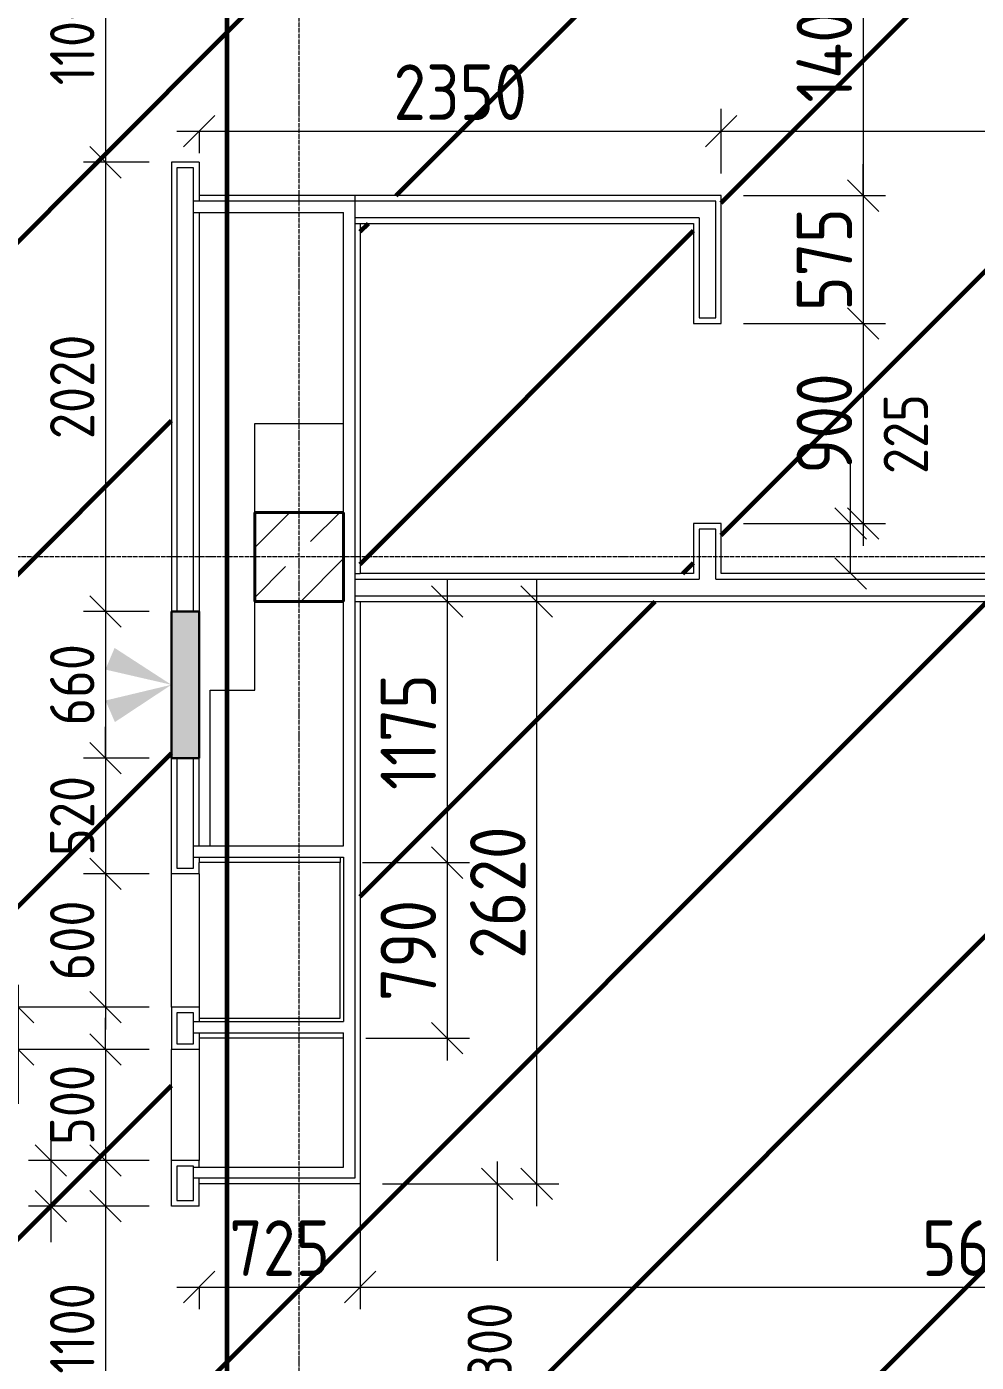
# Model space of a CAD drawing. Header units: millimetres. Extents: x -56773 to 323062, y -262288 to 76460.
# Drawn here: x -10417 to -6143, y -187446 to -181439 of the extents above; entities that cross this region are included whole.
import ezdxf

# ---------------------------------------------------------------- set-up
doc = ezdxf.new("R2010")
doc.units = ezdxf.units.MM
doc.linetypes.add('ADSK_Линия сетки', pattern=[25, 20, -2.5, 0, -2.5])
doc.linetypes.add('ADSK_Невидимые', pattern=[5, 3, -2])
for name, color, linetype, lineweight in [('1.1)Стяжка керамзит  2 этаж', 5, 'Continuous', 60), ('Марки', 7, 'Continuous', 20), ('Несущие колонны', 7, 'Continuous', 18), ('Обобщенные модели', 7, 'ADSK_Невидимые', 18), ('Оси', 7, 'Continuous', 9), ('Перекрытие', 7, 'Continuous', 18), ('Размеры', 7, 'Continuous', 9), ('Стены внутренние', 7, 'Continuous', 18), ('Стены штриховка', 7, 'Continuous', 9), ('Узлы', 7, 'Continuous', 18)]:
    doc.layers.add(name, color=color, linetype=linetype, lineweight=lineweight)
doc.styles.add('GOST Common_2', font='', dxfattribs={"width": 0.9, "height": 250})
doc.styles.add('GOST Common_3', font='', dxfattribs={"width": 0.9, "height": 200})
doc.styles.get('GOST Common_2').set_extended_font_data('GOST Common')
doc.styles.get('GOST Common_3').set_extended_font_data('GOST Common')
doc.dimstyles.new('ADSK_Основной_2_0', dxfattribs={"dimscale": 304.8, "dimtxt": 201.142999, "dimasz": 0.463911, "dimexe": 0.328084, "dimexo": 0.328084, "dimgap": 0.164042, "dimtad": 1, "dimdec": 3, "dimrnd": 0.001, "dimdsep": 46, "dimtxsty": 'GOST Common_3', "dimblk1": 'OBLIQUE', "dimblk2": 'OBLIQUE', "dimsah": 1, "dimcen": 0.09, "dimdle": 0.328084, "dimazin": 2, "dimtfac": 1, "dimtdec": 4, "dimtix": 1, "dimtmove": 0, "dimatfit": 3, "dimfxl": 1, "dimtvp": 1, "dimtolj": 1, "dimtzin": 0, "dimlwd": 20, "dimlwe": 20, "dimarcsym": 2})
doc.dimstyles.new('ADSK_Основной_2_0_2', dxfattribs={"dimscale": 304.8, "dimtxt": 201.142999, "dimasz": 0.463911, "dimexe": 0.328084, "dimexo": 0.328084, "dimgap": 0.164042, "dimtad": 1, "dimdec": 3, "dimrnd": 0.001, "dimdsep": 46, "dimtxsty": 'GOST Common_3', "dimblk1": 'OBLIQUE', "dimblk2": 'OBLIQUE', "dimsah": 1, "dimcen": 0.09, "dimdle": 0.328084, "dimazin": 2, "dimtfac": 1, "dimtdec": 4, "dimtix": 1, "dimtmove": 0, "dimatfit": 3, "dimfxl": 1, "dimtvp": 1, "dimtolj": 1, "dimtzin": 0, "dimlwd": 20, "dimlwe": 20, "dimarcsym": 2})
doc.dimstyles.new('ADSK_Основной_2_0_3', dxfattribs={"dimscale": 304.8, "dimtxt": 201.142999, "dimasz": 0.463911, "dimexe": 0.328084, "dimexo": 0.328084, "dimgap": 0.164042, "dimtad": 1, "dimdec": 3, "dimrnd": 0.001, "dimdsep": 46, "dimtxsty": 'GOST Common_2', "dimblk1": 'OBLIQUE', "dimblk2": 'OBLIQUE', "dimsah": 1, "dimcen": 0.09, "dimdle": 0.328084, "dimazin": 2, "dimtfac": 1, "dimtdec": 4, "dimtix": 1, "dimtmove": 0, "dimatfit": 3, "dimfxl": 1, "dimtvp": 1, "dimtolj": 1, "dimtzin": 0, "dimlwd": 20, "dimlwe": 20, "dimarcsym": 2})

# ---------------------------------------------------------------- blocks, each defined once
blk = doc.blocks.new('ADSK_КолоннаЖБ_Прямоугольная - 400x400 мм-1807142-Кладочный план 4-го этажа')
at = {"layer": 'Несущие колонны', "lineweight": 40}
for p, q in [((-200, 200), (200, 200)), ((-200, -200), (-200, 200)), ((200, 200), (200, -200)), ((200, -200), (-200, -200))]:
    blk.add_line(p, q, dxfattribs=at)
blk = doc.blocks.new('ADSK_ОбобщеннаяМодель_ОтверстиеПрямоугольное_вСтене - О-1_ОВ_660х1260-4085612-Кладочный план 4-го этажа')
at = {"layer": 'Обобщенные модели'}
blk.add_hatch(color=256, dxfattribs=at).paths.add_polyline_path([(450.3, 62.5), (-209.7, 62.5), (-209.7, -62.5), (450.3, -62.5)])
at = {"layer": 'Узлы', "lineweight": 30}
for p, q in [((-209.7, -62.5), (-209.7, 62.5)), ((-209.7, 62.5), (450.3, 62.5)), ((450.3, 62.5), (450.3, -62.5)), ((450.3, -62.5), (-209.7, -62.5))]:
    blk.add_line(p, q, dxfattribs=at)
blk = doc.blocks.new('_Oblique')
at = {"color": 0, "linetype": 'ByBlock', "lineweight": -2}
blk.add_line((-0.5, -0.5), (0.5, 0.5), dxfattribs=at)
blk = doc.blocks.new('*D6178')
at = {"layer": 'Defpoints', "color": 0, "transparency": 16777216}
for p in [(-9765.6, -180948.5), (-10061.9, -182048.5), (-9765.6, -182048.5)]:
    blk.add_point(p, dxfattribs=at)
at = {"layer": 'Размеры', "color": 0, "lineweight": 20, "transparency": 16777216}
for p, q in [((-10061.9, -180848.5), (-10061.9, -182148.5)), ((-9865.6, -180948.5), (-10161.9, -180948.5)), ((-9865.6, -182048.5), (-10161.9, -182048.5))]:
    blk.add_line(p, q, dxfattribs=at)
at = {"layer": 'Размеры', "color": 0, "lineweight": 20, "transparency": 16777216, "xscale": 141.4, "yscale": 141.4, "zscale": 141.4}
for p, rotation in [((-10061.9, -180948.5), 90), ((-10061.9, -182048.5), 270)]:
    blk.add_blockref('_Oblique', p, dxfattribs=dict(at, rotation=rotation))
at = {"layer": 'Размеры', "color": 0, "lineweight": 9, "transparency": 16777216, "insert": (-10211.9, -181498.5), "char_height": 200, "width": 515.472, "attachment_point": 5, "rotation": 90, "style": 'GOST Common_3'}
blk.add_mtext('\\A1;1100', dxfattribs=at)
blk = doc.blocks.new('*D6179')
at = {"layer": 'Defpoints', "color": 0, "transparency": 16777216}
for p in [(-9765.6, -182048.5), (-10061.9, -184068.5), (-9765.6, -184068.5)]:
    blk.add_point(p, dxfattribs=at)
at = {"layer": 'Размеры', "color": 0, "lineweight": 20, "transparency": 16777216}
for p, q in [((-10061.9, -181948.5), (-10061.9, -184168.5)), ((-9865.6, -182048.5), (-10161.9, -182048.5)), ((-9865.6, -184068.5), (-10161.9, -184068.5))]:
    blk.add_line(p, q, dxfattribs=at)
at = {"layer": 'Размеры', "color": 0, "lineweight": 20, "transparency": 16777216, "xscale": 141.4, "yscale": 141.4, "zscale": 141.4}
for p, rotation in [((-10061.9, -182048.5), 90), ((-10061.9, -184068.5), 270)]:
    blk.add_blockref('_Oblique', p, dxfattribs=dict(at, rotation=rotation))
at = {"layer": 'Размеры', "color": 0, "lineweight": 9, "transparency": 16777216, "insert": (-10211.9, -183058.5), "char_height": 200, "width": 605.475, "attachment_point": 5, "rotation": 90, "style": 'GOST Common_3'}
blk.add_mtext('\\A1;2020', dxfattribs=at)
blk = doc.blocks.new('*D6180')
at = {"layer": 'Defpoints', "color": 0, "transparency": 16777216}
for p in [(-9765.6, -184068.5), (-10061.9, -184728.5), (-9765.6, -184728.5)]:
    blk.add_point(p, dxfattribs=at)
at = {"layer": 'Размеры', "color": 0, "lineweight": 20, "transparency": 16777216}
for p, q in [((-10061.9, -183968.5), (-10061.9, -184828.5)), ((-9865.6, -184068.5), (-10161.9, -184068.5)), ((-9865.6, -184728.5), (-10161.9, -184728.5))]:
    blk.add_line(p, q, dxfattribs=at)
at = {"layer": 'Размеры', "color": 0, "lineweight": 20, "transparency": 16777216, "xscale": 141.4, "yscale": 141.4, "zscale": 141.4}
for p, rotation in [((-10061.9, -184068.5), 90), ((-10061.9, -184728.5), 270)]:
    blk.add_blockref('_Oblique', p, dxfattribs=dict(at, rotation=rotation))
at = {"layer": 'Размеры', "color": 0, "lineweight": 9, "transparency": 16777216, "insert": (-10211.9, -184398.5), "char_height": 200, "width": 454.106, "attachment_point": 5, "rotation": 90, "style": 'GOST Common_3'}
blk.add_mtext('\\A1;660', dxfattribs=at)
blk = doc.blocks.new('*D6181')
at = {"layer": 'Defpoints', "color": 0, "transparency": 16777216}
for p in [(-9765.6, -184728.5), (-10061.9, -185248.5), (-9765.6, -185248.5)]:
    blk.add_point(p, dxfattribs=at)
at = {"layer": 'Размеры', "color": 0, "lineweight": 20, "transparency": 16777216}
for p, q in [((-10061.9, -184728.5), (-10061.9, -184587.1)), ((-9865.6, -184728.5), (-10161.9, -184728.5)), ((-10061.9, -184728.5), (-10061.9, -185248.5)), ((-9865.6, -185248.5), (-10161.9, -185248.5)), ((-10061.9, -185248.5), (-10061.9, -185389.9))]:
    blk.add_line(p, q, dxfattribs=at)
at = {"layer": 'Размеры', "color": 0, "lineweight": 20, "transparency": 16777216, "xscale": 141.4, "yscale": 141.4, "zscale": 141.4}
for p, rotation in [((-10061.9, -184728.5), 270), ((-10061.9, -185248.5), 90)]:
    blk.add_blockref('_Oblique', p, dxfattribs=dict(at, rotation=rotation))
at = {"layer": 'Размеры', "color": 0, "lineweight": 9, "transparency": 16777216, "insert": (-10211.9, -184988.5), "char_height": 200, "width": 454.106, "attachment_point": 5, "rotation": 90, "style": 'GOST Common_3'}
blk.add_mtext('\\A1;520', dxfattribs=at)
blk = doc.blocks.new('*D6182')
at = {"layer": 'Defpoints', "color": 0, "transparency": 16777216}
for p in [(-9765.6, -185248.5), (-10061.9, -185848.5), (-9765.6, -185848.5)]:
    blk.add_point(p, dxfattribs=at)
at = {"layer": 'Размеры', "color": 0, "lineweight": 20, "transparency": 16777216}
for p, q in [((-10061.9, -185148.5), (-10061.9, -185948.5)), ((-9865.6, -185248.5), (-10161.9, -185248.5)), ((-9865.6, -185848.5), (-10161.9, -185848.5))]:
    blk.add_line(p, q, dxfattribs=at)
at = {"layer": 'Размеры', "color": 0, "lineweight": 20, "transparency": 16777216, "xscale": 141.4, "yscale": 141.4, "zscale": 141.4}
for p, rotation in [((-10061.9, -185248.5), 90), ((-10061.9, -185848.5), 270)]:
    blk.add_blockref('_Oblique', p, dxfattribs=dict(at, rotation=rotation))
at = {"layer": 'Размеры', "color": 0, "lineweight": 9, "transparency": 16777216, "insert": (-10211.9, -185548.5), "char_height": 200, "width": 454.106, "attachment_point": 5, "rotation": 90, "style": 'GOST Common_3'}
blk.add_mtext('\\A1;600', dxfattribs=at)
blk = doc.blocks.new('*D6183')
at = {"layer": 'Defpoints', "color": 0, "transparency": 16777216}
for p in [(-9765.6, -185848.5), (-10455.4, -186038.5), (-9765.6, -186038.5)]:
    blk.add_point(p, dxfattribs=at)
at = {"layer": 'Размеры', "color": 0, "lineweight": 20, "transparency": 16777216}
for p, q in [((-10455.4, -185748.5), (-10455.4, -186038.5)), ((-9865.6, -185848.5), (-10555.4, -185848.5)), ((-9865.6, -186038.5), (-10555.4, -186038.5)), ((-10455.4, -186038.5), (-10455.4, -186283.1))]:
    blk.add_line(p, q, dxfattribs=at)
at = {"layer": 'Размеры', "color": 0, "lineweight": 20, "transparency": 16777216, "xscale": 141.4, "yscale": 141.4, "zscale": 141.4}
for p, rotation in [((-10455.4, -185848.5), 90), ((-10455.4, -186038.5), 270)]:
    blk.add_blockref('_Oblique', p, dxfattribs=dict(at, rotation=rotation))
at = {"layer": 'Размеры', "color": 0, "lineweight": 9, "transparency": 16777216, "insert": (-10853, -186304.3), "char_height": 200, "width": 409.104, "attachment_point": 1, "rotation": 90, "line_spacing_factor": 1.022761, "style": 'GOST Common_3'}
blk.add_mtext('\\A1;190', dxfattribs=at)
blk = doc.blocks.new('*D6184')
at = {"layer": 'Defpoints', "color": 0, "transparency": 16777216}
for p in [(-9765.6, -186038.5), (-10061.9, -186538.5), (-9765.6, -186538.5)]:
    blk.add_point(p, dxfattribs=at)
at = {"layer": 'Размеры', "color": 0, "lineweight": 20, "transparency": 16777216}
for p, q in [((-10061.9, -186038.5), (-10061.9, -185897.1)), ((-9865.6, -186038.5), (-10161.9, -186038.5)), ((-10061.9, -186038.5), (-10061.9, -186538.5)), ((-9865.6, -186538.5), (-10161.9, -186538.5)), ((-10061.9, -186538.5), (-10061.9, -186679.9))]:
    blk.add_line(p, q, dxfattribs=at)
at = {"layer": 'Размеры', "color": 0, "lineweight": 20, "transparency": 16777216, "xscale": 141.4, "yscale": 141.4, "zscale": 141.4}
for p, rotation in [((-10061.9, -186038.5), 270), ((-10061.9, -186538.5), 90)]:
    blk.add_blockref('_Oblique', p, dxfattribs=dict(at, rotation=rotation))
at = {"layer": 'Размеры', "color": 0, "lineweight": 9, "transparency": 16777216, "insert": (-10211.9, -186288.5), "char_height": 200, "width": 454.106, "attachment_point": 5, "rotation": 90, "style": 'GOST Common_3'}
blk.add_mtext('\\A1;500', dxfattribs=at)
blk = doc.blocks.new('*D6185')
at = {"layer": 'Defpoints', "color": 0, "transparency": 16777216}
for p in [(-9765.6, -186538.5), (-10308.5, -186743.5), (-9765.6, -186743.5)]:
    blk.add_point(p, dxfattribs=at)
at = {"layer": 'Размеры', "color": 0, "lineweight": 20, "transparency": 16777216}
for p, q in [((-10308.5, -186438.5), (-10308.5, -186743.5)), ((-9865.6, -186538.5), (-10408.5, -186538.5)), ((-9865.6, -186743.5), (-10408.5, -186743.5)), ((-10308.5, -186743.5), (-10308.5, -186905.8))]:
    blk.add_line(p, q, dxfattribs=at)
at = {"layer": 'Размеры', "color": 0, "lineweight": 20, "transparency": 16777216, "xscale": 141.4, "yscale": 141.4, "zscale": 141.4}
for p, rotation in [((-10308.5, -186538.5), 90), ((-10308.5, -186743.5), 270)]:
    blk.add_blockref('_Oblique', p, dxfattribs=dict(at, rotation=rotation))
at = {"layer": 'Размеры', "color": 0, "lineweight": 9, "transparency": 16777216, "insert": (-10723.3, -186949.5), "char_height": 200, "width": 454.106, "attachment_point": 1, "rotation": 90, "line_spacing_factor": 1.022761, "style": 'GOST Common_3'}
blk.add_mtext('\\A1;205', dxfattribs=at)
blk = doc.blocks.new('*D6186')
at = {"layer": 'Defpoints', "color": 0, "transparency": 16777216}
for p in [(-9765.6, -186743.5), (-10061.9, -187843.5), (-9765.6, -187843.5)]:
    blk.add_point(p, dxfattribs=at)
at = {"layer": 'Размеры', "color": 0, "lineweight": 20, "transparency": 16777216}
for p, q in [((-10061.9, -186643.5), (-10061.9, -187943.5)), ((-9865.6, -186743.5), (-10161.9, -186743.5)), ((-9865.6, -187843.5), (-10161.9, -187843.5))]:
    blk.add_line(p, q, dxfattribs=at)
at = {"layer": 'Размеры', "color": 0, "lineweight": 20, "transparency": 16777216, "xscale": 141.4, "yscale": 141.4, "zscale": 141.4}
for p, rotation in [((-10061.9, -186743.5), 90), ((-10061.9, -187843.5), 270)]:
    blk.add_blockref('_Oblique', p, dxfattribs=dict(at, rotation=rotation))
at = {"layer": 'Размеры', "color": 0, "lineweight": 9, "transparency": 16777216, "insert": (-10211.9, -187293.5), "char_height": 200, "width": 515.472, "attachment_point": 5, "rotation": 90, "style": 'GOST Common_3'}
blk.add_mtext('\\A1;1100', dxfattribs=at)
blk = doc.blocks.new('*D6433')
at = {"layer": 'Defpoints', "color": 0, "transparency": 16777216}
for p in [(-9640.6, -181808.1), (-7290.6, -181908.1), (-7290.6, -182198.5)]:
    blk.add_point(p, dxfattribs=at)
at = {"layer": 'Размеры', "color": 0, "lineweight": 20, "transparency": 16777216}
for p, q in [((-7290.6, -182098.5), (-7290.6, -181808.1)), ((-9740.6, -181908.1), (-7190.6, -181908.1)), ((-9640.6, -181908.1), (-9640.6, -182008.1))]:
    blk.add_line(p, q, dxfattribs=at)
at = {"layer": 'Размеры', "color": 0, "lineweight": 20, "transparency": 16777216, "xscale": 141.4, "yscale": 141.4, "zscale": 141.4, "rotation": 180}
blk.add_blockref('_Oblique', (-9640.6, -181908.1), dxfattribs=at)
at = {"layer": 'Размеры', "color": 0, "lineweight": 20, "transparency": 16777216, "xscale": 141.4, "yscale": 141.4, "zscale": 141.4}
blk.add_blockref('_Oblique', (-7290.6, -181908.1), dxfattribs=at)
at = {"layer": 'Размеры', "color": 0, "lineweight": 9, "transparency": 16777216, "insert": (-8465.6, -181733.1), "char_height": 250, "width": 605.475, "attachment_point": 5, "style": 'GOST Common_2'}
blk.add_mtext('\\A1;2350', dxfattribs=at)
blk = doc.blocks.new('*D6434')
at = {"layer": 'Defpoints', "color": 0, "transparency": 16777216}
for p in [(-3240.6, -181808.1), (-3240.6, -181908.1), (-7290.6, -182198.5)]:
    blk.add_point(p, dxfattribs=at)
at = {"layer": 'Размеры', "color": 0, "lineweight": 20, "transparency": 16777216}
for p, q in [((-7290.6, -182098.5), (-7290.6, -181808.1)), ((-7390.6, -181908.1), (-3140.6, -181908.1)), ((-3240.6, -181908.1), (-3240.6, -182008.1))]:
    blk.add_line(p, q, dxfattribs=at)
at = {"layer": 'Размеры', "color": 0, "lineweight": 20, "transparency": 16777216, "xscale": 141.4, "yscale": 141.4, "zscale": 141.4, "rotation": 180}
blk.add_blockref('_Oblique', (-7290.6, -181908.1), dxfattribs=at)
at = {"layer": 'Размеры', "color": 0, "lineweight": 20, "transparency": 16777216, "xscale": 141.4, "yscale": 141.4, "zscale": 141.4}
blk.add_blockref('_Oblique', (-3240.6, -181908.1), dxfattribs=at)
at = {"layer": 'Размеры', "color": 0, "lineweight": 9, "transparency": 16777216, "insert": (-5265.6, -181733.1), "char_height": 250, "width": 625.93, "attachment_point": 5, "style": 'GOST Common_2'}
blk.add_mtext('\\A1;4050', dxfattribs=at)
blk = doc.blocks.new('*D6435')
at = {"layer": 'Defpoints', "color": 0, "transparency": 16777216}
for p in [(-6551.6, -180798.5), (-7290.6, -182198.5), (-6651.6, -182198.5)]:
    blk.add_point(p, dxfattribs=at)
at = {"layer": 'Размеры', "color": 0, "lineweight": 20, "transparency": 16777216}
for p, q in [((-6651.6, -180698.5), (-6651.6, -182298.5)), ((-6651.6, -180798.5), (-6751.6, -180798.5)), ((-7190.6, -182198.5), (-6551.6, -182198.5))]:
    blk.add_line(p, q, dxfattribs=at)
at = {"layer": 'Размеры', "color": 0, "lineweight": 20, "transparency": 16777216, "xscale": 141.4, "yscale": 141.4, "zscale": 141.4}
for p, rotation in [((-6651.6, -180798.5), 90), ((-6651.6, -182198.5), 270)]:
    blk.add_blockref('_Oblique', p, dxfattribs=dict(at, rotation=rotation))
at = {"layer": 'Размеры', "color": 0, "lineweight": 9, "transparency": 16777216, "insert": (-6826.6, -181498.5), "char_height": 250, "width": 580.928, "attachment_point": 5, "rotation": 90, "style": 'GOST Common_2'}
blk.add_mtext('\\A1;1400', dxfattribs=at)
blk = doc.blocks.new('*D6436')
at = {"layer": 'Defpoints', "color": 0, "transparency": 16777216}
for p in [(-7290.6, -182198.5), (-7290.6, -182773.5), (-6651.6, -182773.5)]:
    blk.add_point(p, dxfattribs=at)
at = {"layer": 'Размеры', "color": 0, "lineweight": 20, "transparency": 16777216}
for p, q in [((-6651.6, -182198.5), (-6651.6, -182057.1)), ((-7190.6, -182198.5), (-6551.6, -182198.5)), ((-6651.6, -182198.5), (-6651.6, -182773.5)), ((-7190.6, -182773.5), (-6551.6, -182773.5)), ((-6651.6, -182773.5), (-6651.6, -182914.9))]:
    blk.add_line(p, q, dxfattribs=at)
at = {"layer": 'Размеры', "color": 0, "lineweight": 20, "transparency": 16777216, "xscale": 141.4, "yscale": 141.4, "zscale": 141.4}
for p, rotation in [((-6651.6, -182198.5), 270), ((-6651.6, -182773.5), 90)]:
    blk.add_blockref('_Oblique', p, dxfattribs=dict(at, rotation=rotation))
at = {"layer": 'Размеры', "color": 0, "lineweight": 9, "transparency": 16777216, "insert": (-6826.6, -182486), "char_height": 250, "width": 454.106, "attachment_point": 5, "rotation": 90, "style": 'GOST Common_2'}
blk.add_mtext('\\A1;575', dxfattribs=at)
blk = doc.blocks.new('*D6208')
at = {"layer": 'Defpoints', "color": 0, "transparency": 16777216}
for p in [(-7290.6, -182773.5), (-7290.6, -183673.5), (-6651.6, -183673.5)]:
    blk.add_point(p, dxfattribs=at)
at = {"layer": 'Размеры', "color": 0, "lineweight": 20, "transparency": 16777216}
for p, q in [((-6651.6, -182673.5), (-6651.6, -183773.5)), ((-7190.6, -182773.5), (-6551.6, -182773.5)), ((-7190.6, -183673.5), (-6551.6, -183673.5))]:
    blk.add_line(p, q, dxfattribs=at)
at = {"layer": 'Размеры', "color": 0, "lineweight": 20, "transparency": 16777216, "xscale": 141.4, "yscale": 141.4, "zscale": 141.4}
for p, rotation in [((-6651.6, -182773.5), 90), ((-6651.6, -183673.5), 270)]:
    blk.add_blockref('_Oblique', p, dxfattribs=dict(at, rotation=rotation))
at = {"layer": 'Размеры', "color": 0, "lineweight": 9, "transparency": 16777216, "insert": (-6826.6, -183223.5), "char_height": 250, "width": 454.106, "attachment_point": 5, "rotation": 90, "style": 'GOST Common_2'}
blk.add_mtext('\\A1;900', dxfattribs=at)
blk = doc.blocks.new('*D6209')
at = {"layer": 'Defpoints', "color": 0, "transparency": 16777216}
for p in [(-7290.6, -183673.5), (-6708.2, -183898.5), (-6551.6, -183898.5)]:
    blk.add_point(p, dxfattribs=at)
at = {"layer": 'Размеры', "color": 0, "lineweight": 20, "transparency": 16777216}
for p, q in [((-6708.2, -183673.5), (-6708.2, -183406.7)), ((-6708.2, -183898.5), (-6708.2, -183573.5)), ((-7190.6, -183673.5), (-6608.2, -183673.5)), ((-6651.6, -183898.5), (-6808.2, -183898.5))]:
    blk.add_line(p, q, dxfattribs=at)
at = {"layer": 'Размеры', "color": 0, "lineweight": 20, "transparency": 16777216, "xscale": 141.4, "yscale": 141.4, "zscale": 141.4}
for p, rotation in [((-6708.2, -183673.5), 90), ((-6708.2, -183898.5), 270)]:
    blk.add_blockref('_Oblique', p, dxfattribs=dict(at, rotation=rotation))
at = {"layer": 'Размеры', "color": 0, "lineweight": 9, "transparency": 16777216, "insert": (-6560.1, -183450.5), "char_height": 200, "width": 454.106, "attachment_point": 1, "rotation": 90, "line_spacing_factor": 1.022761, "style": 'GOST Common_3'}
blk.add_mtext('\\A1;225', dxfattribs=at)
blk = doc.blocks.new('*D6212')
at = {"layer": 'Defpoints', "color": 0, "transparency": 16777216}
for p in [(-8915.6, -186643.5), (-8299.5, -186643.5), (-8915.6, -187943.5)]:
    blk.add_point(p, dxfattribs=at)
at = {"layer": 'Размеры', "color": 0, "lineweight": 20, "transparency": 16777216}
for p, q in [((-8299.5, -186543.5), (-8299.5, -186989.5)), ((-8815.6, -186643.5), (-8199.5, -186643.5)), ((-8299.5, -188043.5), (-8299.5, -187689.5)), ((-8815.6, -187943.5), (-8199.5, -187943.5))]:
    blk.add_line(p, q, dxfattribs=at)
at = {"layer": 'Размеры', "color": 0, "lineweight": 20, "transparency": 16777216, "xscale": 141.4, "yscale": 141.4, "zscale": 141.4}
for p, rotation in [((-8299.5, -186643.5), 90), ((-8299.5, -187943.5), 270)]:
    blk.add_blockref('_Oblique', p, dxfattribs=dict(at, rotation=rotation))
at = {"layer": 'Размеры', "color": 0, "lineweight": 9, "transparency": 16777216, "insert": (-8432.8, -187619.7), "char_height": 200, "width": 560.473, "attachment_point": 1, "rotation": 90, "line_spacing_factor": 1.022761, "style": 'GOST Common_3'}
blk.add_mtext('\\A1;1300', dxfattribs=at)
blk = doc.blocks.new('*D6213')
at = {"layer": 'Defpoints', "color": 0, "transparency": 16777216}
for p in [(-8221.4, -184023.5), (-8121.4, -184023.5), (-8915.6, -186643.5)]:
    blk.add_point(p, dxfattribs=at)
at = {"layer": 'Размеры', "color": 0, "lineweight": 20, "transparency": 16777216}
for p, q in [((-8121.4, -186743.5), (-8121.4, -183923.5)), ((-8121.4, -184023.5), (-8021.4, -184023.5)), ((-8815.6, -186643.5), (-8021.4, -186643.5))]:
    blk.add_line(p, q, dxfattribs=at)
at = {"layer": 'Размеры', "color": 0, "lineweight": 20, "transparency": 16777216, "xscale": 141.4, "yscale": 141.4, "zscale": 141.4}
for p, rotation in [((-8121.4, -184023.5), 90), ((-8121.4, -186643.5), 270)]:
    blk.add_blockref('_Oblique', p, dxfattribs=dict(at, rotation=rotation))
at = {"layer": 'Размеры', "color": 0, "lineweight": 9, "transparency": 16777216, "insert": (-8296.4, -185333.5), "char_height": 250, "width": 605.475, "attachment_point": 5, "rotation": 90, "style": 'GOST Common_2'}
blk.add_mtext('\\A1;2620', dxfattribs=at)
blk = doc.blocks.new('*D6214')
at = {"layer": 'Defpoints', "color": 0, "transparency": 16777216}
for p in [(-8915.6, -185123.5), (-9640.6, -187007.3), (-8915.6, -187107.3)]:
    blk.add_point(p, dxfattribs=at)
at = {"layer": 'Размеры', "color": 0, "lineweight": 20, "transparency": 16777216}
for p, q in [((-8915.6, -185223.5), (-8915.6, -187207.3)), ((-9740.6, -187107.3), (-8815.6, -187107.3)), ((-9640.6, -187107.3), (-9640.6, -187207.3))]:
    blk.add_line(p, q, dxfattribs=at)
at = {"layer": 'Размеры', "color": 0, "lineweight": 20, "transparency": 16777216, "xscale": 141.4, "yscale": 141.4, "zscale": 141.4, "rotation": 180}
blk.add_blockref('_Oblique', (-9640.6, -187107.3), dxfattribs=at)
at = {"layer": 'Размеры', "color": 0, "lineweight": 20, "transparency": 16777216, "xscale": 141.4, "yscale": 141.4, "zscale": 141.4}
blk.add_blockref('_Oblique', (-8915.6, -187107.3), dxfattribs=at)
at = {"layer": 'Размеры', "color": 0, "lineweight": 9, "transparency": 16777216, "insert": (-9278.1, -186932.3), "char_height": 250, "width": 454.106, "attachment_point": 5, "style": 'GOST Common_2'}
blk.add_mtext('\\A1;725', dxfattribs=at)
blk = doc.blocks.new('*D6215')
at = {"layer": 'Defpoints', "color": 0, "transparency": 16777216}
for p in [(-8915.6, -185123.5), (-3240.6, -187007.3), (-3240.6, -187107.3)]:
    blk.add_point(p, dxfattribs=at)
at = {"layer": 'Размеры', "color": 0, "lineweight": 20, "transparency": 16777216}
for p, q in [((-8915.6, -185223.5), (-8915.6, -187207.3)), ((-9015.6, -187107.3), (-3140.6, -187107.3)), ((-3240.6, -187107.3), (-3240.6, -187207.3))]:
    blk.add_line(p, q, dxfattribs=at)
at = {"layer": 'Размеры', "color": 0, "lineweight": 20, "transparency": 16777216, "xscale": 141.4, "yscale": 141.4, "zscale": 141.4, "rotation": 180}
blk.add_blockref('_Oblique', (-8915.6, -187107.3), dxfattribs=at)
at = {"layer": 'Размеры', "color": 0, "lineweight": 20, "transparency": 16777216, "xscale": 141.4, "yscale": 141.4, "zscale": 141.4}
blk.add_blockref('_Oblique', (-3240.6, -187107.3), dxfattribs=at)
at = {"layer": 'Размеры', "color": 0, "lineweight": 9, "transparency": 16777216, "insert": (-6078.1, -186932.3), "char_height": 250, "width": 605.475, "attachment_point": 5, "style": 'GOST Common_2'}
blk.add_mtext('\\A1;5675', dxfattribs=at)
blk = doc.blocks.new('*D6224')
at = {"layer": 'Defpoints', "color": 0, "transparency": 16777216}
for p in [(-8990.6, -184023.5), (-9005.6, -185198.5), (-8524.3, -185198.5)]:
    blk.add_point(p, dxfattribs=at)
at = {"layer": 'Размеры', "color": 0, "lineweight": 20, "transparency": 16777216}
for p, q in [((-8524.3, -183923.5), (-8524.3, -185298.5)), ((-8890.6, -184023.5), (-8424.3, -184023.5)), ((-8905.6, -185198.5), (-8424.3, -185198.5))]:
    blk.add_line(p, q, dxfattribs=at)
at = {"layer": 'Размеры', "color": 0, "lineweight": 20, "transparency": 16777216, "xscale": 141.4, "yscale": 141.4, "zscale": 141.4}
for p, rotation in [((-8524.3, -184023.5), 90), ((-8524.3, -185198.5), 270)]:
    blk.add_blockref('_Oblique', p, dxfattribs=dict(at, rotation=rotation))
at = {"layer": 'Размеры', "color": 0, "lineweight": 9, "transparency": 16777216, "insert": (-8699.3, -184611), "char_height": 250, "width": 515.472, "attachment_point": 5, "rotation": 90, "style": 'GOST Common_2'}
blk.add_mtext('\\A1;1175', dxfattribs=at)
blk = doc.blocks.new('*D6225')
at = {"layer": 'Defpoints', "color": 0, "transparency": 16777216}
for p in [(-9005.6, -185198.5), (-8990.6, -185988.5), (-8524.3, -185988.5)]:
    blk.add_point(p, dxfattribs=at)
at = {"layer": 'Размеры', "color": 0, "lineweight": 20, "transparency": 16777216}
for p, q in [((-8524.3, -185098.5), (-8524.3, -186088.5)), ((-8905.6, -185198.5), (-8424.3, -185198.5)), ((-8890.6, -185988.5), (-8424.3, -185988.5))]:
    blk.add_line(p, q, dxfattribs=at)
at = {"layer": 'Размеры', "color": 0, "lineweight": 20, "transparency": 16777216, "xscale": 141.4, "yscale": 141.4, "zscale": 141.4}
for p, rotation in [((-8524.3, -185198.5), 90), ((-8524.3, -185988.5), 270)]:
    blk.add_blockref('_Oblique', p, dxfattribs=dict(at, rotation=rotation))
at = {"layer": 'Размеры', "color": 0, "lineweight": 9, "transparency": 16777216, "insert": (-8699.3, -185593.5), "char_height": 250, "width": 454.106, "attachment_point": 5, "rotation": 90, "style": 'GOST Common_2'}
blk.add_mtext('\\A1;790', dxfattribs=at)

msp = doc.modelspace()

# ---------------------------------------------------------------- hatches: boundary and pattern name
at = {"layer": '1.1)Стяжка керамзит  2 этаж', "transparency": 33554687}
h = msp.add_hatch(dxfattribs=at)
h.set_pattern_fill('ANSI31', color=5, scale=333)
h.paths.add_polyline_path([(-3240.6385, -181073.4914), (-3240.6385, -180798.4914), (-5265.6385, -180798.4914), (-5265.6385, -180673.4914), (-3390.6385, -180673.4914), (-3390.6385, -180223.4914), (-3390.6385, -179823.4914), (-3240.6385, -179823.4914), (-3240.6385, -179223.4914), (-3240.6385, -177973.4914), (-3240.6385, -175023.4914), (-3390.6385, -175023.4914), (-3390.6385, -174873.4914), (-3990.6385, -174873.4914), (-5640.6385, -174873.4914), (-6390.6385, -174873.4914), (-6390.6385, -178698.4914), (-6515.6385, -178698.4914), (-6515.6385, -174873.4914), (-6790.6385, -174873.4914), (-8440.6385, -174873.4914), (-8915.6385, -174873.4914), (-8915.6385, -175698.4914), (-9640.6385, -175698.4914), (-9640.6385, -175823.4914), (-9765.6385, -175823.4914), (-9765.6385, -174873.4914), (-10590.6385, -174873.4914), (-12240.6385, -174873.4914), (-13390.6385, -174873.4914), (-13390.6385, -175023.4914), (-13790.6385, -175023.4914), (-13790.6385, -174873.4914), (-14390.6385, -174873.4914), (-16040.6385, -174873.4914), (-16065.6385, -174873.4914), (-16065.6385, -177573.4914), (-16190.6385, -177573.4914), (-16190.6385, -174873.4914), (-17190.6385, -174873.4914), (-18840.6385, -174873.4914), (-19390.6385, -174873.4914), (-19390.6385, -175023.4914), (-19540.6385, -175023.4914), (-19540.6385, -179923.4914), (-16865.6385, -179923.4914), (-16865.6385, -179423.4914), (-16190.6385, -179423.4914), (-16190.6385, -178773.4914), (-16065.6385, -178773.4914), (-16065.6385, -179748.4914), (-12890.6385, -179748.4914), (-9765.6385, -179748.4914), (-9765.6385, -177023.4914), (-9640.6385, -177023.4914), (-9640.6385, -177148.4914), (-8915.6385, -177148.4914), (-8915.6385, -180673.4914), (-6515.6385, -180673.4914), (-6515.6385, -179898.4914), (-6390.6385, -179898.4914), (-6390.6385, -180673.4914), (-6265.6385, -180673.4914), (-6265.6385, -180798.4914), (-9515.6385, -180798.4914), (-9515.6385, -182198.4914), (-7290.6385, -182198.4914), (-7290.6385, -182773.4914), (-7415.6385, -182773.4914), (-7415.6385, -182323.4914), (-8915.6385, -182323.4914), (-8915.6385, -183898.4914), (-7415.6385, -183898.4914), (-7415.6385, -183673.4914), (-7290.6385, -183673.4914), (-7290.6385, -183898.4914), (-3390.6385, -183898.4914), (-3390.6385, -183623.4914), (-3240.6385, -183623.4914), (-3240.6385, -182723.4914)])
h.paths.add_polyline_path([(-12770.185, -182943.7312), (-12010.185, -182943.7312), (-12010.185, -182938.7312), (-12770.185, -182938.7312)], flags=16)
h = msp.add_hatch(dxfattribs=at)
h.set_pattern_fill('ANSI31', color=5, scale=333)
h.paths.add_polyline_path([(-9515.6385, -189498.4914), (-9640.6385, -189498.4914), (-9640.6385, -190548.4914), (-9765.6385, -190548.4914), (-9765.6385, -187843.4914), (-9640.6385, -187843.4914), (-9640.6385, -187943.4914), (-9515.6385, -187943.4914), (-9515.6385, -186643.4914), (-9640.6385, -186643.4914), (-9640.6385, -186743.4914), (-9765.6385, -186743.4914), (-9765.6385, -186538.4914), (-9765.6385, -186038.4914), (-9765.6385, -185848.4914), (-9765.6385, -185248.4914), (-9765.6385, -184728.4914), (-9765.6385, -184068.4914), (-9765.6385, -182048.4914), (-9640.6385, -182048.4914), (-9640.6385, -182198.4914), (-9515.6385, -182198.4914), (-9515.6385, -180798.4914), (-9640.6385, -180798.4914), (-9640.6385, -180948.4914), (-9765.6385, -180948.4914), (-9765.6385, -179748.4914), (-12890.6385, -179748.4914), (-12890.6385, -205573.4914), (-9515.6385, -205573.4914), (-9515.6385, -195798.4914), (-9640.6385, -195798.4914), (-9740.6385, -195798.4914), (-9765.6385, -195798.4914), (-9765.6385, -194723.4914), (-9640.6385, -194723.4914), (-9640.6385, -194998.4914), (-9515.6385, -194998.4914), (-9515.6385, -192473.4914), (-9640.6385, -192473.4914), (-9640.6385, -193673.4914), (-9765.6385, -193673.4914), (-9765.6385, -191598.4914), (-9640.6385, -191598.4914), (-9640.6385, -192348.4914), (-9515.6385, -192348.4914)])
h.paths.add_polyline_path([(-12770.185, -182943.7312), (-12010.185, -182943.7312), (-12010.185, -182938.7312), (-12770.185, -182938.7312)], flags=16)
h.paths.add_polyline_path([(-12010.185, -183904.7961), (-12770.185, -183904.7961), (-12770.185, -183909.7961), (-12010.185, -183909.7961)], flags=16)
h = msp.add_hatch(dxfattribs=at)
h.set_pattern_fill('ANSI31', color=5, scale=333)
h.paths.add_polyline_path([(-3240.6385, -186523.4914), (-3240.6385, -184873.4914), (-3240.6385, -184023.4914), (-3390.6385, -184023.4914), (-8915.6385, -184023.4914), (-8915.6385, -186643.4914), (-9515.6385, -186643.4914), (-9515.6385, -187943.4914), (-8915.6385, -187943.4914), (-8915.6385, -188848.4914), (-3390.6385, -188848.4914), (-3390.6385, -188843.4914), (-3240.6385, -188843.4914)])
h.paths.add_polyline_path([(-3390.6385, -186685.9914), (-3390.6385, -186173.4914), (-3315.6385, -186173.4914), (-3315.6385, -186685.9914)], flags=16)
at = {"layer": 'Марки'}
for points in [[(-9765.6385, -184398.4914), (-10021.227, -184232.7425), (-10062.5026, -184330.1548)], [(-9765.6385, -184398.4914), (-10061.9317, -184469.2623), (-10019.858, -184566.3325)]]:
    msp.add_hatch(color=256, dxfattribs=at).paths.add_polyline_path(points)
at = {"layer": 'Несущие колонны', "lineweight": 9}
h = msp.add_hatch(dxfattribs=at)
h.set_pattern_fill('FP_1', color=256, style=0, pattern_type=2)
h.set_pattern_definition([(45, (9.36, -198628.46), (-224.5064, 224.5064), []), (45, (233.87, -198628.46), (-224.5064, 224.5064), [396.875, -79.375, 3.353, -76.022])])
h.paths.add_polyline_path([(-9080.4185, -184023.4914), (-8990.6385, -184023.4914), (-8990.6385, -183623.4914), (-9390.6385, -183623.4914), (-9390.6385, -184023.4914)])

# ---------------------------------------------------------------- linework, layer by layer
at = {"layer": '1.1)Стяжка керамзит  2 этаж'}
msp.add_lwpolyline([(-9515.6385, -205573.4914), (-12890.6385, -205573.4914), (-12890.6385, -179748.4914), (-9515.6385, -179748.4914)], close=True, dxfattribs=at)
at = {"layer": 'Несущие колонны', "lineweight": 9}
for p, q in [((-8990.6385, -183623.4914), (-9390.6385, -183623.4914)), ((-9390.6385, -183623.4914), (-9390.6385, -184023.4914)), ((-8990.6385, -184023.4914), (-8990.6385, -183623.4914)), ((-9390.6385, -184023.4914), (-8990.6385, -184023.4914))]:
    msp.add_line(p, q, dxfattribs=at)
at = {"layer": 'Оси', "linetype": 'ADSK_Линия сетки', "lineweight": 5}
for p, q in [((-9190.6385, -209602.3427), (-9190.6385, -174127.5463)), ((-2488.0423, -183823.4914), (-25230.7352, -183823.4914))]:
    msp.add_line(p, q, dxfattribs=at)
at = {"layer": 'Перекрытие'}
for p, q in [((-9390.6385, -183623.4914), (-9390.6385, -183223.4914)), ((-9390.6385, -183223.4914), (-8990.6385, -183223.4914)), ((-9390.6385, -184423.4914), (-9390.6385, -184023.4914)), ((-9590.6385, -185123.4914), (-9590.6385, -184423.4914)), ((-9590.6385, -184423.4914), (-9390.6385, -184423.4914))]:
    msp.add_line(p, q, dxfattribs=at)
at = {"layer": 'Стены внутренние', "lineweight": 5}
for p, q in [((-9765.6385, -182048.4914), (-9765.6385, -184068.4914)), ((-9640.6385, -182048.4914), (-9765.6385, -182048.4914)), ((-9640.6385, -182048.4914), (-9640.6385, -182198.4914)), ((-7290.6385, -182198.4914), (-9640.6385, -182198.4914)), ((-7290.6385, -182773.4914), (-7290.6385, -182198.4914)), ((-9640.6385, -182273.4914), (-9640.6385, -184068.4914)), ((-9640.6385, -182273.4914), (-8990.6385, -182273.4914)), ((-8990.6385, -185123.4914), (-8990.6385, -182273.4914)), ((-8915.6385, -182323.4914), (-7415.6385, -182323.4914)), ((-8915.6385, -182323.4914), (-8915.6385, -183898.4914)), ((-7415.6385, -182323.4914), (-7415.6385, -182773.4914)), ((-7415.6385, -182773.4914), (-7290.6385, -182773.4914)), ((-7415.6385, -183673.4914), (-7415.6385, -183898.4914)), ((-7290.6385, -183673.4914), (-7415.6385, -183673.4914)), ((-7290.6385, -183898.4914), (-7290.6385, -183673.4914)), ((-7415.6385, -183898.4914), (-8915.6385, -183898.4914)), ((-3390.6385, -183898.4914), (-7290.6385, -183898.4914)), ((-8915.6385, -184023.4914), (-3390.6385, -184023.4914)), ((-8915.6385, -184023.4914), (-8915.6385, -186643.4914)), ((-9765.6385, -185248.4914), (-9765.6385, -184728.4914)), ((-9640.6385, -185123.4914), (-9640.6385, -184728.4914)), ((-9640.6385, -185123.4914), (-8990.6385, -185123.4914)), ((-9640.6385, -185248.4914), (-9640.6385, -185198.4914)), ((-9005.6385, -185198.4914), (-9640.6385, -185198.4914)), ((-9005.6385, -185898.4914), (-9005.6385, -185198.4914)), ((-9765.6385, -185848.4914), (-9765.6385, -185248.4914)), ((-9640.6385, -185248.4914), (-9765.6385, -185248.4914)), ((-9640.6385, -185248.4914), (-9640.6385, -185848.4914)), ((-9765.6385, -185848.4914), (-9765.6385, -186038.4914)), ((-9640.6385, -185848.4914), (-9765.6385, -185848.4914)), ((-9640.6385, -185848.4914), (-9640.6385, -185898.4914)), ((-9640.6385, -185898.4914), (-9005.6385, -185898.4914)), ((-9765.6385, -186538.4914), (-9765.6385, -186038.4914)), ((-9640.6385, -186038.4914), (-9765.6385, -186038.4914)), ((-9640.6385, -185988.4914), (-9640.6385, -186038.4914)), ((-8990.6385, -185988.4914), (-9640.6385, -185988.4914)), ((-9640.6385, -186038.4914), (-9640.6385, -186538.4914)), ((-8990.6385, -186568.4914), (-8990.6385, -185988.4914)), ((-9765.6385, -186743.4914), (-9765.6385, -186538.4914)), ((-9640.6385, -186538.4914), (-9765.6385, -186538.4914)), ((-9640.6385, -186568.4914), (-9640.6385, -186538.4914)), ((-9640.6385, -186568.4914), (-8990.6385, -186568.4914)), ((-9640.6385, -186743.4914), (-9640.6385, -186643.4914)), ((-8915.6385, -186643.4914), (-9640.6385, -186643.4914)), ((-9640.6385, -186743.4914), (-9765.6385, -186743.4914))]:
    msp.add_line(p, q, dxfattribs=at)
at = {"layer": 'Стены штриховка', "lineweight": 9}
for p, q in [((-9665.6385, -182073.4914), (-9740.6385, -182073.4914)), ((-9740.6385, -182073.4914), (-9740.6385, -184068.4914)), ((-9665.6385, -184068.4914), (-9665.6385, -182073.4914)), ((-9640.6385, -182198.4914), (-9640.6385, -182223.4914)), ((-8940.6385, -182198.4914), (-8940.6385, -186618.4914)), ((-7315.6385, -182223.4914), (-9665.6385, -182223.4914)), ((-7315.6385, -182748.4914), (-7315.6385, -182223.4914)), ((-9665.6385, -182273.4914), (-9640.6385, -182273.4914)), ((-7390.6385, -182298.4914), (-8940.6385, -182298.4914)), ((-7390.6385, -182298.4914), (-7390.6385, -182748.4914)), ((-8940.6385, -182323.4914), (-8915.6385, -182323.4914)), ((-7390.6385, -182748.4914), (-7315.6385, -182748.4914)), ((-7390.6385, -183698.4914), (-7390.6385, -183923.4914)), ((-7315.6385, -183698.4914), (-7390.6385, -183698.4914)), ((-7315.6385, -183923.4914), (-7315.6385, -183698.4914)), ((-8940.6385, -183898.4914), (-8915.6385, -183898.4914)), ((-8940.6385, -183923.4914), (-7390.6385, -183923.4914)), ((-7315.6385, -183923.4914), (-3415.6385, -183923.4914)), ((-8940.6385, -183998.4914), (-3415.6385, -183998.4914)), ((-8940.6385, -184023.4914), (-8915.6385, -184023.4914)), ((-9740.6385, -184728.4914), (-9740.6385, -185223.4914)), ((-9665.6385, -185223.4914), (-9665.6385, -184728.4914)), ((-9665.6385, -185123.4914), (-9640.6385, -185123.4914)), ((-9665.6385, -185173.4914), (-8990.6385, -185173.4914)), ((-9640.6385, -185173.4914), (-9640.6385, -185198.4914)), ((-9005.6385, -185173.4914), (-9005.6385, -185198.4914)), ((-8990.6385, -185173.4914), (-8990.6385, -185913.4914)), ((-9740.6385, -185223.4914), (-9665.6385, -185223.4914)), ((-9740.6385, -185873.4914), (-9740.6385, -186013.4914)), ((-9665.6385, -185873.4914), (-9740.6385, -185873.4914)), ((-9665.6385, -186013.4914), (-9665.6385, -185873.4914)), ((-9665.6385, -185913.4914), (-8990.6385, -185913.4914)), ((-9640.6385, -185898.4914), (-9640.6385, -185913.4914)), ((-9665.6385, -185963.4914), (-8990.6385, -185963.4914)), ((-9640.6385, -185963.4914), (-9640.6385, -185988.4914)), ((-8990.6385, -185988.4914), (-8990.6385, -185963.4914)), ((-9740.6385, -186013.4914), (-9665.6385, -186013.4914)), ((-9740.6385, -186563.4914), (-9740.6385, -186718.4914)), ((-9665.6385, -186563.4914), (-9740.6385, -186563.4914)), ((-9665.6385, -186718.4914), (-9665.6385, -186563.4914)), ((-9665.6385, -186568.4914), (-9640.6385, -186568.4914)), ((-8940.6385, -186618.4914), (-9665.6385, -186618.4914)), ((-9640.6385, -186643.4914), (-9640.6385, -186618.4914)), ((-9740.6385, -186718.4914), (-9665.6385, -186718.4914))]:
    msp.add_line(p, q, dxfattribs=at)

# ---------------------------------------------------------------- block references
at = {"layer": 'Несущие колонны', "lineweight": 40, "rotation": 89.9999999999999}
msp.add_blockref('ADSK_КолоннаЖБ_Прямоугольная - 400x400 мм-1807142-Кладочный план 4-го этажа', (-9190.6385, -183823.4914), dxfattribs=at)
at = {"layer": 'Обобщенные модели', "color": 7, "true_color": 0xffffff, "rotation": 89.99999999999972}
msp.add_blockref('ADSK_ОбобщеннаяМодель_ОтверстиеПрямоугольное_вСтене - О-1_ОВ_660х1260-4085612-Кладочный план 4-го этажа', (-9703.1385, -184518.7933), dxfattribs=at)

# ---------------------------------------------------------------- dimensions: what is measured, and where the dimension line sits
at = {"layer": 'Размеры', "lineweight": 9}
for base, p1, p2, dimstyle, override, picture, middle in [((-6651.561, -182198.4914), (-6551.5761, -180798.4914), (-7290.6385, -182198.4914), 'ADSK_Основной_2_0_3', {"dimpost": '<>', "dimfxl": 1583.102384}, '*D6435', (-6826.561, -181498.4914)), ((-10061.9379, -182048.4914), (-9765.6385, -180948.4914), (-9765.6385, -182048.4914), 'ADSK_Основной_2_0_2', {"dimpost": '<>', "dimfxl": 1100}, '*D6178', (-10211.9379, -181498.4914)), ((-10061.9379, -184068.4914), (-9765.6385, -182048.4914), (-9765.6385, -184068.4914), 'ADSK_Основной_2_0_2', {"dimpost": '<>', "dimfxl": 2020}, '*D6179', (-10211.9379, -183058.4914)), ((-6651.561, -182773.4914), (-7290.6385, -182198.4914), (-7290.6385, -182773.4914), 'ADSK_Основной_2_0_3', {"dimpost": '<>', "dimfxl": 575}, '*D6436', (-6826.561, -182485.9914)), ((-6651.561, -183673.4914), (-7290.6385, -182773.4914), (-7290.6385, -183673.4914), 'ADSK_Основной_2_0_3', {"dimpost": '<>', "dimfxl": 900}, '*D6208', (-6826.561, -183223.4914)), ((-8524.3385, -185198.4914), (-8990.6385, -184023.4914), (-9005.6385, -185198.4914), 'ADSK_Основной_2_0_3', {"dimpost": '<>', "dimfxl": 1175.095741}, '*D6224', (-8699.3385, -184610.9914)), ((-8121.4328, -184023.4914), (-8915.6385, -186643.4914), (-8221.4177, -184023.4914), 'ADSK_Основной_2_0_3', {"dimpost": '<>', "dimfxl": 2710.413727}, '*D6213', (-8296.4328, -185333.4914)), ((-10061.9379, -184728.4914), (-9765.6385, -184068.4914), (-9765.6385, -184728.4914), 'ADSK_Основной_2_0_2', {"dimpost": '<>', "dimfxl": 660}, '*D6180', (-10211.9379, -184398.4914)), ((-10061.9379, -185248.4914), (-9765.6385, -184728.4914), (-9765.6385, -185248.4914), 'ADSK_Основной_2_0_2', {"dimpost": '<>', "dimfxl": 520}, '*D6181', (-10211.9379, -184988.4914)), ((-8524.3385, -185988.4914), (-9005.6385, -185198.4914), (-8990.6385, -185988.4914), 'ADSK_Основной_2_0_3', {"dimpost": '<>', "dimfxl": 790.142392}, '*D6225', (-8699.3385, -185593.4914)), ((-10061.9379, -185848.4914), (-9765.6385, -185248.4914), (-9765.6385, -185848.4914), 'ADSK_Основной_2_0_2', {"dimpost": '<>', "dimfxl": 600}, '*D6182', (-10211.9379, -185548.4914)), ((-10061.9379, -186538.4914), (-9765.6385, -186038.4914), (-9765.6385, -186538.4914), 'ADSK_Основной_2_0_2', {"dimpost": '<>', "dimfxl": 500}, '*D6184', (-10211.9379, -186288.4914)), ((-10061.9379, -187843.4914), (-9765.6385, -186743.4914), (-9765.6385, -187843.4914), 'ADSK_Основной_2_0_2', {"dimpost": '<>', "dimfxl": 1100}, '*D6186', (-10211.9379, -187293.4914))]:
    dim = msp.add_linear_dim(base=base, p1=p1, p2=p2, angle=90, dimstyle=dimstyle, override=override, dxfattribs=at)
    dim.commit()
    dim.dimension.update_dxf_attribs({"geometry": picture, "text_midpoint": middle})
for base, p1, p2, override, picture, middle in [((-7290.6385, -181908.1003), (-9640.6385, -181808.1154), (-7290.6385, -182198.4914), {"dimpost": '<>', "dimfxl": 2382.203489}, '*D6433', (-8465.6385, -181733.1003)), ((-3240.6385, -181908.1003), (-7290.6385, -182198.4914), (-3240.6385, -181808.1154), {"dimpost": '<>', "dimfxl": 4068.77051}, '*D6434', (-5265.6385, -181733.1003)), ((-8915.6385, -187107.2811), (-9640.6385, -187007.2962), (-8915.6385, -185123.4914), {"dimpost": '<>', "dimfxl": 2018.500815}, '*D6214', (-9278.1385, -186932.2811)), ((-3240.6385, -187107.2811), (-8915.6385, -185123.4914), (-3240.6385, -187007.2962), {"dimpost": '<>', "dimfxl": 5979.493753}, '*D6215', (-6078.1385, -186932.2811))]:
    dim = msp.add_linear_dim(base=base, p1=p1, p2=p2, dimstyle='ADSK_Основной_2_0_3', override=override, dxfattribs=at)
    dim.commit()
    dim.dimension.update_dxf_attribs({"geometry": picture, "text_midpoint": middle})
for base, p1, p2, override, picture, middle in [((-6708.2074, -183898.4914), (-7290.6385, -183673.4914), (-6551.5761, -183898.4914), {"dimpost": '<>', "dimfxl": 772.553014}, '*D6209', (-6426.7788, -183406.7414)), ((-10455.4166, -186038.4914), (-9765.6385, -185848.4914), (-9765.6385, -186038.4914), {"dimpost": '<>', "dimfxl": 190}, '*D6183', (-10719.7023, -186283.0741)), ((-10308.5131, -186743.4914), (-9765.6385, -186538.4914), (-9765.6385, -186743.4914), {"dimpost": '<>', "dimfxl": 205}, '*D6185', (-10589.9417, -186905.7944)), ((-8299.4651, -186643.4914), (-8915.6385, -187943.4914), (-8915.6385, -186643.4914), {"dimpost": '<>', "dimfxl": 1300}, '*D6212', (-8299.4651, -187339.4636))]:
    dim = msp.add_linear_dim(base=base, p1=p1, p2=p2, angle=90, dimstyle='ADSK_Основной_2_0', override=override, dxfattribs=at)
    dim.commit()
    dim.dimension.update_dxf_attribs({"geometry": picture, "text_midpoint": middle, "dimtype": 160, "text_rotation": 90})

doc.saveas('drawing.dxf')
